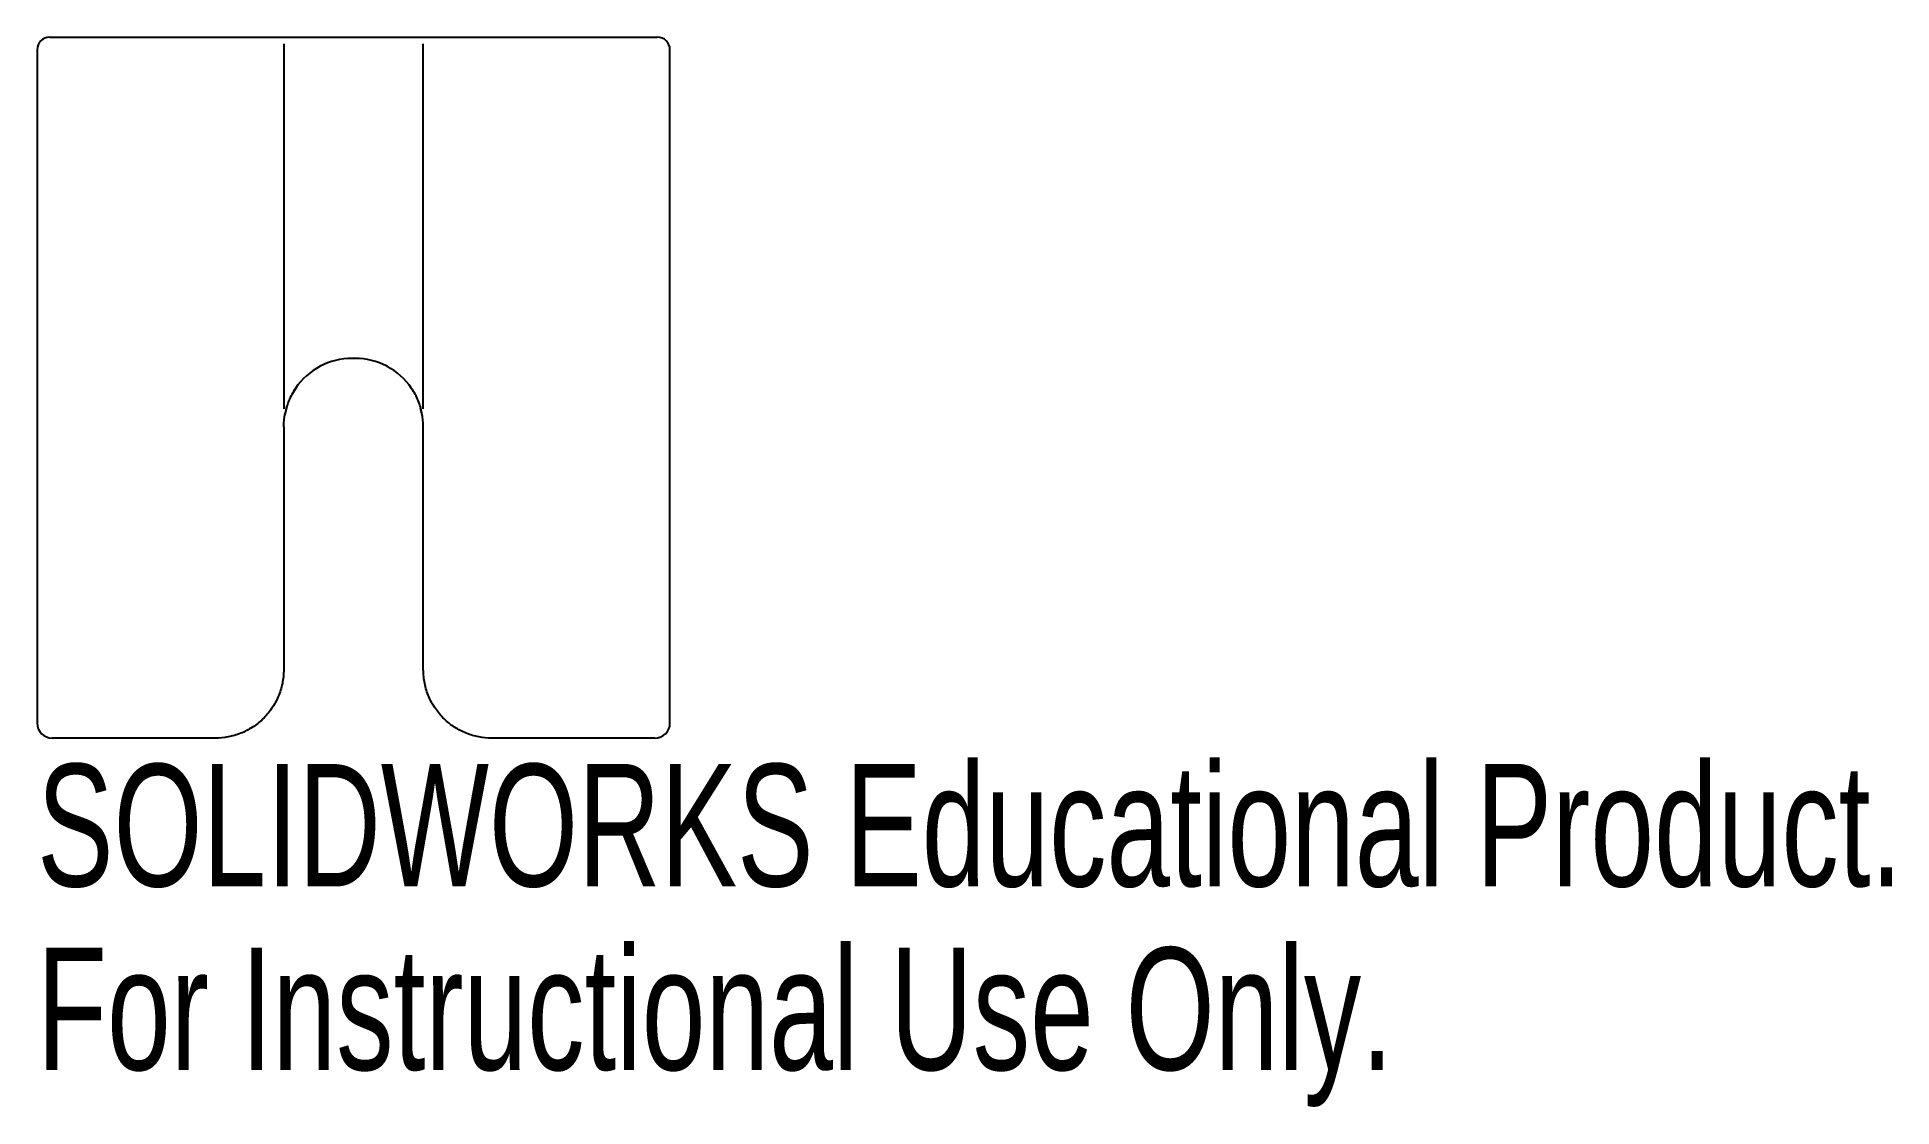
# Paper-space layout '_Back' of a CAD drawing. Header units: millimetres. Extents: x -12.5 to 60.8, y -42.2 to 0.
import ezdxf

# ---------------------------------------------------------------- set-up
doc = ezdxf.new("R2010")
doc.units = ezdxf.units.MM
doc.styles.add('SLDTEXTSTYLE0', font='TXT', dxfattribs={"width": 0.7})

psp = doc.layouts.new('_Back')

# ---------------------------------------------------------------- linework, layer by layer
at = {"color": 7, "linetype": 'Continuous', "lineweight": 25}
for p, q in [((-12, 0), (12, 0)), ((-12.5, -0.5), (-12.5, -27.086)), ((-2.757, -0.5), (-2.757, -13.755)), ((2.757, -13.755), (2.757, -0.5)), ((12.5, -27.086), (12.5, -0.5)), ((0.057, -12.686), (-0.057, -12.686)), ((-2.237, -13.8), (-2.429, -14.098)), ((2.431, -14.103), (2.253, -13.825)), ((-2.619, -14.536), (-2.708, -14.892)), ((2.709, -14.899), (2.647, -14.651)), ((-2.757, -15.386), (-2.757, -24.986)), ((2.757, -24.986), (2.757, -15.386)), ((-5.457, -27.686), (-11.9, -27.686)), ((11.9, -27.686), (5.457, -27.686))]:
    psp.add_line(p, q, dxfattribs=at)
for centre, radius, start, end in [((-12, -0.5), 0.5, 90, 180), ((12, -0.5), 0.5, 0, 90), ((-0.057, -15.386), 2.7, 90, 145.89688), ((0.057, -15.386), 2.7, 34.10312, 90), ((-11.9, -27.086), 0.6, 180, 270), ((11.9, -27.086), 0.6, 270, 0)]:
    psp.add_arc(centre, radius, start, end, dxfattribs=at)
for points, knots in [([(-2.757, -0.26), (-2.757, -0.272), (-2.757, -0.301), (-2.757, -0.388), (-2.757, -0.443), (-2.757, -0.5)], [0, 0, 0, 0, 0.5, 0.5, 1, 1, 1, 1]), ([(2.757, -0.5), (2.757, -0.443), (2.757, -0.387), (2.757, -0.302), (2.757, -0.272), (2.757, -0.26)], [0, 0, 0, 0, 0.5, 0.5, 1, 1, 1, 1]), ([(-2.757, -13.755), (-2.757, -13.913), (-2.757, -14.07), (-2.757, -14.375), (-2.757, -14.525), (-2.757, -14.674)], [0, 0, 0, 0, 0.5, 0.5, 1, 1, 1, 1]), ([(-2.293, -13.872), (-2.398, -14.027), (-2.484, -14.189), (-2.621, -14.52), (-2.671, -14.686), (-2.704, -14.855)], [0, 0, 0, 0, 0.5, 0.5, 1, 1, 1, 1]), ([(2.704, -14.855), (2.671, -14.685), (2.621, -14.52), (2.486, -14.193), (2.399, -14.028), (2.293, -13.872)], [0, 0, 0, 0, 0.5, 0.5, 1, 1, 1, 1]), ([(2.757, -14.674), (2.757, -14.524), (2.757, -14.374), (2.757, -14.068), (2.757, -13.914), (2.757, -13.755)], [0, 0, 0, 0, 0.5, 0.5, 1, 1, 1, 1]), ([(-2.757, -24.986), (-2.757, -25.169), (-2.776, -25.352), (-2.849, -25.708), (-2.903, -25.88), (-3.045, -26.212), (-3.133, -26.372), (-3.337, -26.667), (-3.452, -26.802), (-3.708, -27.05), (-3.848, -27.161), (-4.142, -27.35), (-4.296, -27.43), (-4.619, -27.559), (-4.786, -27.607), (-5.119, -27.67), (-5.288, -27.686), (-5.457, -27.686)], [0, 0, 0, 0, 0.125, 0.125, 0.25, 0.25, 0.375, 0.375, 0.5, 0.5, 0.625, 0.625, 0.75, 0.75, 0.875, 0.875, 1, 1, 1, 1]), ([(5.457, -27.686), (5.288, -27.686), (5.119, -27.67), (4.784, -27.606), (4.616, -27.558), (4.295, -27.429), (4.141, -27.35), (3.844, -27.158), (3.705, -27.048), (3.451, -26.801), (3.334, -26.663), (3.13, -26.367), (3.044, -26.21), (2.902, -25.878), (2.848, -25.702), (2.776, -25.349), (2.757, -25.169), (2.757, -24.986)], [0, 0, 0, 0, 0.125, 0.125, 0.25, 0.25, 0.375, 0.375, 0.5, 0.5, 0.625, 0.625, 0.75, 0.75, 0.875, 0.875, 1, 1, 1, 1])]:
    psp.add_open_spline(points, degree=3, knots=knots, dxfattribs=at)
for points in [[(-2.757, -15.386), (-2.757, -15.207), (-2.74, -15.03), (-2.704, -14.855)], [(2.757, -15.386), (2.757, -15.206), (2.739, -15.029), (2.704, -14.855)]]:
    psp.add_open_spline(points, degree=3, dxfattribs=at)

# ---------------------------------------------------------------- texts
at = {"color": 7, "linetype": 'Continuous', "char_height": 4.83362, "attachment_point": 1, "style": 'SLDTEXTSTYLE0'}
for s, insert in [('SOLIDWORKS Educational Product.', (-12.5, -28.706)), ('For Instructional Use Only.', (-12.5, -35.956))]:
    psp.add_mtext(s, dxfattribs=dict(at, insert=insert))

doc.saveas('drawing.dxf')
